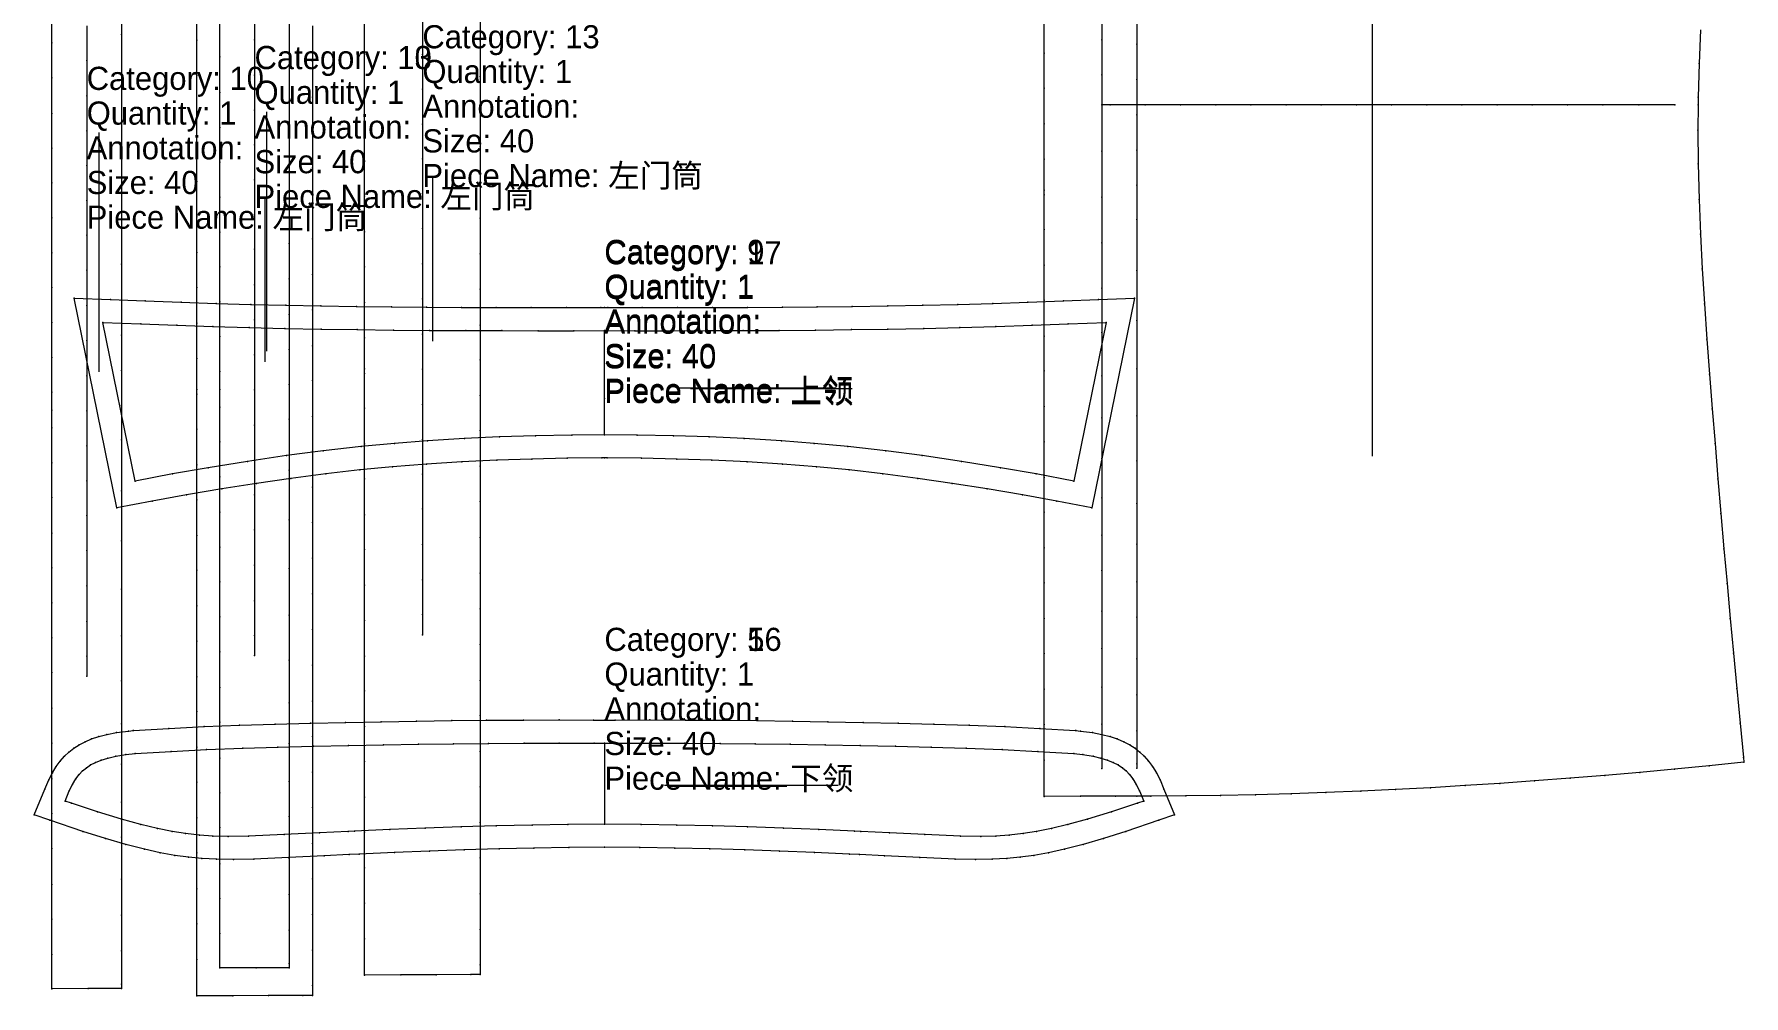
# Model space of a CAD drawing. Extents: x -2456 to 164, y -6201 to 32.
# Drawn here: x -752 to -13, y -4638 to -4222 of the extents above; entities that cross this region are included whole.
import ezdxf

# ---------------------------------------------------------------- set-up
doc = ezdxf.new("R2010")
doc.units = 0
for name, color, linetype, lineweight, true_color in [('1', 7, 'ByLayer', 5, 0xffffff), ('13', 7, 'ByLayer', 5, 0xffffff), ('2', 7, 'ByLayer', 5, 0xffffff), ('3', 7, 'ByLayer', 5, 0xffffff), ('4', 7, 'ByLayer', 5, 0xffffff), ('7', 7, 'ByLayer', 5, 0xffffff), ('8', 7, 'ByLayer', 5, 0xffffff)]:
    doc.layers.add(name, color=color, linetype=linetype, lineweight=lineweight, true_color=true_color)
doc.styles.add('textstyle16', font='')
doc.styles.add('textstyle17', font='')
doc.styles.add('textstyle18', font='')
doc.styles.add('textstyle19', font='')
doc.styles.add('textstyle20', font='')
doc.styles.add('textstyle31', font='')
doc.styles.add('textstyle32', font='')
doc.styles.add('textstyle33', font='')
doc.styles.add('textstyle34', font='')
doc.styles.add('textstyle35', font='')
doc.styles.add('textstyle46', font='')
doc.styles.add('textstyle47', font='')
doc.styles.add('textstyle48', font='')
doc.styles.add('textstyle49', font='')
doc.styles.add('textstyle50', font='')
doc.styles.add('textstyle51', font='')
doc.styles.add('textstyle52', font='')
doc.styles.add('textstyle53', font='')
doc.styles.add('textstyle54', font='')
doc.styles.add('textstyle55', font='')
doc.styles.add('textstyle56', font='')
doc.styles.add('textstyle57', font='')
doc.styles.add('textstyle58', font='')
doc.styles.add('textstyle59', font='')
doc.styles.add('textstyle60', font='')
doc.styles.add('textstyle72', font='')
doc.styles.add('textstyle73', font='')
doc.styles.add('textstyle74', font='')
doc.styles.add('textstyle75', font='')
doc.styles.add('textstyle76', font='')
doc.styles.get('textstyle16').set_extended_font_data('textstyle652')
doc.styles.get('textstyle17').set_extended_font_data('textstyle655')
doc.styles.get('textstyle18').set_extended_font_data('textstyle656')
doc.styles.get('textstyle19').set_extended_font_data('textstyle653')
doc.styles.get('textstyle20').set_extended_font_data('textstyle654')
doc.styles.get('textstyle31').set_extended_font_data('textstyle662')
doc.styles.get('textstyle32').set_extended_font_data('textstyle665')
doc.styles.get('textstyle33').set_extended_font_data('textstyle666')
doc.styles.get('textstyle34').set_extended_font_data('textstyle663')
doc.styles.get('textstyle35').set_extended_font_data('textstyle664')
doc.styles.get('textstyle46').set_extended_font_data('textstyle629')
doc.styles.get('textstyle47').set_extended_font_data('textstyle625')
doc.styles.get('textstyle48').set_extended_font_data('textstyle628')
doc.styles.get('textstyle49').set_extended_font_data('textstyle626')
doc.styles.get('textstyle50').set_extended_font_data('textstyle627')
doc.styles.get('textstyle51').set_extended_font_data('textstyle416')
doc.styles.get('textstyle52').set_extended_font_data('textstyle417')
doc.styles.get('textstyle53').set_extended_font_data('textstyle419')
doc.styles.get('textstyle54').set_extended_font_data('textstyle420')
doc.styles.get('textstyle55').set_extended_font_data('textstyle418')
doc.styles.get('textstyle56').set_extended_font_data('textstyle631')
doc.styles.get('textstyle57').set_extended_font_data('textstyle634')
doc.styles.get('textstyle58').set_extended_font_data('textstyle630')
doc.styles.get('textstyle59').set_extended_font_data('textstyle632')
doc.styles.get('textstyle60').set_extended_font_data('textstyle633')
doc.styles.get('textstyle72').set_extended_font_data('textstyle424')
doc.styles.get('textstyle73').set_extended_font_data('textstyle425')
doc.styles.get('textstyle74').set_extended_font_data('textstyle423')
doc.styles.get('textstyle75').set_extended_font_data('textstyle421')
doc.styles.get('textstyle76').set_extended_font_data('textstyle422')

# ---------------------------------------------------------------- blocks, each defined once
blk = doc.blocks.new('下领-40')
at = {"layer": '1'}
for points in [[(-339.254723, -1731.215973), (-354.609758, -1731.377025), (-369.745168, -1731.597984), (-384.748242, -1731.902711), (-399.854349, -1732.315197), (-414.850808, -1732.838493), (-429.949572, -1733.466405), (-445.192457, -1734.17896), (-449.50943, -1734.389496), (-460.285771, -1734.920266), (-475.560067, -1735.658892), (-490.743016, -1736.314334), (-499.52705, -1736.495879), (-506.78051, -1736.405701), (-513.099101, -1736.077991), (-518.889463, -1735.523415), (-524.808383, -1734.697559), (-531.137512, -1733.546946), (-538.001115, -1732.027692), (-546.04152, -1729.967124), (-554.825266, -1727.443994), (-564.548633, -1724.379098), (-578.784654, -1719.550887), (-585.586739, -1717.255402), (-580.986736, -1706.121744), (-579.272214, -1702.106346), (-577.694175, -1699.033776), (-576.046517, -1696.331619), (-574.300474, -1693.934934), (-572.489118, -1691.862129), (-570.585321, -1690.05485), (-568.484661, -1688.409323), (-566.196409, -1686.934462), (-563.622283, -1685.580809), (-560.806161, -1684.390244), (-557.682097, -1683.348027), (-554.144552, -1682.442172), (-550.030879, -1681.662376), (-544.880122, -1680.958651), (-542.847099, -1680.748138), (-542.694054, -1680.738068), (-527.401943, -1679.81232), (-512.184495, -1679.031016), (-496.840305, -1678.425503), (-481.537915, -1677.960154), (-466.186408, -1677.569106), (-451.10308, -1677.237295), (-435.749578, -1676.943121), (-420.464303, -1676.692151), (-405.109333, -1676.484061), (-390.146127, -1676.332222), (-374.278193, -1676.234148), (-358.813318, -1676.197315), (-343.932027, -1676.205775), (-339.254723, -1676.214905), (-339.254723, -1676.214905), (-334.577437, -1676.205776), (-319.696156, -1676.197315), (-304.231288, -1676.234148), (-288.363365, -1676.332222), (-273.400159, -1676.484061), (-258.045186, -1676.692151), (-242.759912, -1676.94312), (-227.406415, -1677.237294), (-212.32309, -1677.569105), (-196.971581, -1677.960153), (-181.669181, -1678.425501), (-166.324982, -1679.031014), (-151.107528, -1679.812318), (-135.815382, -1680.738068), (-135.662365, -1680.748138), (-133.62932, -1680.958652), (-128.478545, -1681.662378), (-124.364869, -1682.442174), (-120.827338, -1683.348028), (-117.703291, -1684.390244), (-114.887168, -1685.58081), (-112.313035, -1686.934464), (-110.024786, -1688.409325), (-107.92412, -1690.054852), (-106.020318, -1691.862129), (-104.20897, -1693.934934), (-102.462941, -1696.331621), (-100.815279, -1699.033777), (-99.237229, -1702.106345), (-97.522701, -1706.121741), (-92.922697, -1717.255402), (-99.724795, -1719.550891), (-113.96082, -1724.3791), (-123.684191, -1727.443996), (-132.46794, -1729.967127), (-140.508341, -1732.027695), (-147.371941, -1733.546948), (-153.701068, -1734.697561), (-159.619988, -1735.523416), (-165.410353, -1736.077991), (-171.728949, -1736.405701), (-178.982412, -1736.495879), (-187.766445, -1736.314334), (-202.94939, -1735.658892), (-218.223691, -1734.920266), (-228.999996, -1734.389496), (-233.317012, -1734.178959), (-248.559898, -1733.466405), (-263.658652, -1732.838493), (-278.655105, -1732.315196), (-293.761216, -1731.902711), (-308.764296, -1731.597983), (-323.899703, -1731.377025), (-339.254723, -1731.215973)], [(-166.100121, -2861.69281), (-181.919391, -2861.848566), (-197.36883, -2862.087438), (-212.857442, -2862.412553), (-227.95934, -2862.827339), (-243.501829, -2863.376918), (-258.796137, -2864.023414), (-274.081223, -2864.741318), (-276.844501, -2864.876099), (-289.209969, -2865.487838), (-304.497861, -2866.225584), (-319.8894, -2866.856905), (-328.649616, -2866.972904), (-335.204463, -2866.816055), (-341.0119, -2866.43659), (-347.005136, -2865.758427), (-352.760224, -2864.84259), (-359.199619, -2863.548406), (-366.307668, -2861.839968), (-374.766985, -2859.505348), (-385.10072, -2856.346581), (-396.330492, -2852.647718), (-399.100838, -2851.693115), (-397.308084, -2847.360049), (-395.876571, -2844.508395), (-394.442347, -2842.164018), (-392.990725, -2840.236066), (-391.50258, -2838.649746), (-389.9, -2837.302322), (-388.050408, -2836.077398), (-385.931194, -2834.976574), (-383.484489, -2833.991859), (-380.605919, -2833.113025), (-377.180265, -2832.34447), (-372.826598, -2831.651885), (-368.883553, -2831.194763), (-368.883553, -2831.194763), (-353.302263, -2830.255223), (-337.969035, -2829.470584), (-322.36041, -2828.855882), (-307.228581, -2828.409621), (-291.785517, -2828.024922), (-276.651334, -2827.690182), (-261.531194, -2827.401173), (-246.395132, -2827.15697), (-231.290145, -2826.95575), (-216.152903, -2826.80321), (-200.779109, -2826.710733), (-185.585665, -2826.674704), (-170.554813, -2826.681471), (-166.100121, -2826.6922), (-166.100121, -2826.6922), (-161.645415, -2826.681471), (-146.614551, -2826.674704), (-131.421103, -2826.710733), (-116.047307, -2826.80321), (-100.910065, -2826.955751), (-85.805078, -2827.15697), (-70.669016, -2827.401173), (-55.548876, -2827.690182), (-40.414694, -2828.024923), (-24.97163, -2828.409622), (-9.839803, -2828.855883), (5.768821, -2829.470585), (21.102044, -2830.255224), (36.683323, -2831.194763), (36.683323, -2831.194763), (40.626354, -2831.651884), (44.980014, -2832.344469), (48.405668, -2833.113022), (51.284241, -2833.991854), (53.730942, -2834.976569), (55.850167, -2836.077393), (57.699764, -2837.302321), (59.302351, -2838.649746), (60.790489, -2840.236064), (62.242101, -2842.164016), (63.676336, -2844.508392), (65.107844, -2847.360047), (66.900592, -2851.693115), (64.130254, -2852.647716), (52.900485, -2856.34658), (42.566748, -2859.505348), (34.107429, -2861.839968), (26.999376, -2863.548406), (20.55998, -2864.84259), (14.80489, -2865.758427), (8.811654, -2866.43659), (3.004217, -2866.816055), (-3.550628, -2866.972903), (-12.310841, -2866.856905), (-27.702375, -2866.225584), (-42.990265, -2865.487838), (-55.355749, -2864.876099), (-58.11901, -2864.741318), (-73.404096, -2864.023414), (-88.698404, -2863.376919), (-104.240894, -2862.827339), (-119.342793, -2862.412554), (-134.831407, -2862.087438), (-150.280847, -2861.848566), (-166.100121, -2861.69281)]]:
    blk.add_lwpolyline(points, close=True, dxfattribs=at)
at = {"layer": '2'}
for p in [(-339.254723, -1676.214905), (-542.847099, -1680.748138), (-135.662365, -1680.748138), (-339.254723, -1686.214905), (-585.586739, -1717.255402), (-92.922697, -1717.255402), (-339.254723, -1721.215363), (-339.254723, -1731.215973), (-166.100121, -2826.6922), (-166.100121, -2826.6922), (-368.883553, -2831.194763), (36.683323, -2831.194763), (-399.100838, -2851.693115), (66.900592, -2851.693115), (-166.100121, -2861.69281), (-166.100121, -2861.69281)]:
    blk.add_point(p, dxfattribs=at)
at = {"layer": '3'}
for p in [(-390.146127, -1676.332222), (-374.278193, -1676.234148), (-358.813318, -1676.197315), (-343.932027, -1676.205775), (-339.254723, -1676.214905), (-334.577437, -1676.205776), (-319.696156, -1676.197315), (-304.231288, -1676.234148), (-288.363365, -1676.332222), (-557.682097, -1683.348027), (-554.144552, -1682.442172), (-550.030879, -1681.662376), (-544.880122, -1680.958651), (-542.694054, -1680.738068), (-527.401943, -1679.81232), (-512.184495, -1679.031016), (-496.840305, -1678.425503), (-481.537915, -1677.960154), (-466.186408, -1677.569106), (-451.10308, -1677.237295), (-435.749578, -1676.943121), (-420.464303, -1676.692151), (-405.109333, -1676.484061), (-273.400159, -1676.484061), (-258.045186, -1676.692151), (-242.759912, -1676.94312), (-227.406415, -1677.237294), (-212.32309, -1677.569105), (-196.971581, -1677.960153), (-181.669181, -1678.425501), (-166.324982, -1679.031014), (-151.107528, -1679.812318), (-135.815382, -1680.738068), (-133.62932, -1680.958652), (-128.478545, -1681.662378), (-124.364869, -1682.442174), (-120.827338, -1683.348028), (-570.585321, -1690.05485), (-568.484661, -1688.409323), (-566.196409, -1686.934462), (-563.622283, -1685.580809), (-560.806161, -1684.390244), (-117.703291, -1684.390244), (-114.887168, -1685.58081), (-112.313035, -1686.934464), (-110.024786, -1688.409325), (-107.92412, -1690.054852), (-576.046517, -1696.331619), (-574.300474, -1693.934934), (-572.489118, -1691.862129), (-106.020318, -1691.862129), (-104.20897, -1693.934934), (-102.462941, -1696.331621), (-579.272214, -1702.106346), (-577.694175, -1699.033776), (-100.815279, -1699.033777), (-99.237229, -1702.106345), (-580.986736, -1706.121744), (-97.522701, -1706.121741), (-578.784654, -1719.550887), (-99.724795, -1719.550891), (-564.548633, -1724.379098), (-554.825266, -1727.443994), (-123.684191, -1727.443996), (-113.96082, -1724.3791), (-546.04152, -1729.967124), (-538.001115, -1732.027692), (-531.137512, -1733.546946), (-524.808383, -1734.697559), (-518.889463, -1735.523415), (-460.285771, -1734.920266), (-449.50943, -1734.389496), (-445.192457, -1734.17896), (-429.949572, -1733.466405), (-414.850808, -1732.838493), (-399.854349, -1732.315197), (-384.748242, -1731.902711), (-369.745168, -1731.597984), (-354.609758, -1731.377025), (-339.254723, -1731.215973), (-323.899703, -1731.377025), (-308.764296, -1731.597983), (-293.761216, -1731.902711), (-278.655105, -1732.315196), (-263.658652, -1732.838493), (-248.559898, -1733.466405), (-233.317012, -1734.178959), (-228.999996, -1734.389496), (-218.223691, -1734.920266), (-159.619988, -1735.523416), (-153.701068, -1734.697561), (-147.371941, -1733.546948), (-140.508341, -1732.027695), (-132.46794, -1729.967127), (-513.099101, -1736.077991), (-506.78051, -1736.405701), (-499.52705, -1736.495879), (-490.743016, -1736.314334), (-475.560067, -1735.658892), (-202.94939, -1735.658892), (-187.766445, -1736.314334), (-178.982412, -1736.495879), (-171.728949, -1736.405701), (-165.410353, -1736.077991), (-307.228581, -2828.409621), (-291.785517, -2828.024922), (-276.651334, -2827.690182), (-261.531194, -2827.401173), (-246.395132, -2827.15697), (-231.290145, -2826.95575), (-216.152903, -2826.80321), (-200.779109, -2826.710733), (-185.585665, -2826.674704), (-170.554813, -2826.681471), (-166.100121, -2826.6922), (-161.645415, -2826.681471), (-146.614551, -2826.674704), (-131.421103, -2826.710733), (-116.047307, -2826.80321), (-100.910065, -2826.955751), (-85.805078, -2827.15697), (-70.669016, -2827.401173), (-55.548876, -2827.690182), (-40.414694, -2828.024923), (-24.97163, -2828.409622), (-385.931194, -2834.976574), (-383.484489, -2833.991859), (-380.605919, -2833.113025), (-377.180265, -2832.34447), (-372.826598, -2831.651885), (-368.883553, -2831.194763), (-353.302263, -2830.255223), (-337.969035, -2829.470584), (-322.36041, -2828.855882), (-9.839803, -2828.855883), (5.768821, -2829.470585), (21.102044, -2830.255224), (36.683323, -2831.194763), (40.626354, -2831.651884), (44.980014, -2832.344469), (48.405668, -2833.113022), (51.284241, -2833.991854), (53.730942, -2834.976569), (-394.442347, -2842.164018), (-392.990725, -2840.236066), (-391.50258, -2838.649746), (-389.9, -2837.302322), (-388.050408, -2836.077398), (55.850167, -2836.077393), (57.699764, -2837.302321), (59.302351, -2838.649746), (60.790489, -2840.236064), (62.242101, -2842.164016), (-397.308084, -2847.360049), (-395.876571, -2844.508395), (63.676336, -2844.508392), (65.107844, -2847.360047), (-396.330492, -2852.647718), (-385.10072, -2856.346581), (52.900485, -2856.34658), (64.130254, -2852.647716), (-374.766985, -2859.505348), (-366.307668, -2861.839968), (-359.199619, -2863.548406), (-352.760224, -2864.84259), (-289.209969, -2865.487838), (-276.844501, -2864.876099), (-274.081223, -2864.741318), (-258.796137, -2864.023414), (-243.501829, -2863.376918), (-227.95934, -2862.827339), (-212.857442, -2862.412553), (-197.36883, -2862.087438), (-181.919391, -2861.848566), (-166.100121, -2861.69281), (-150.280847, -2861.848566), (-134.831407, -2862.087438), (-119.342793, -2862.412554), (-104.240894, -2862.827339), (-88.698404, -2863.376919), (-73.404096, -2864.023414), (-58.11901, -2864.741318), (-55.355749, -2864.876099), (-42.990265, -2865.487838), (20.55998, -2864.84259), (26.999376, -2863.548406), (34.107429, -2861.839968), (42.566748, -2859.505348), (-347.005136, -2865.758427), (-341.0119, -2866.43659), (-335.204463, -2866.816055), (-328.649616, -2866.972904), (-319.8894, -2866.856905), (-304.497861, -2866.225584), (-27.702375, -2866.225584), (-12.310841, -2866.856905), (-3.550628, -2866.972903), (3.004217, -2866.816055), (8.811654, -2866.43659), (14.80489, -2865.758427)]:
    blk.add_point(p, dxfattribs=at)
at = {"layer": '4'}
for p in [(-339.254723, -1676.214905), (-542.694054, -1680.738068), (-135.815382, -1680.738068), (-449.50943, -1734.389496), (-339.254723, -1731.215973), (-228.999996, -1734.389496), (-166.100121, -2826.6922), (-368.883553, -2831.194763), (36.683323, -2831.194763), (-276.844501, -2864.876099), (-166.100121, -2861.69281), (-55.355749, -2864.876099)]:
    blk.add_point(p, dxfattribs=at)
at = {"layer": '7'}
for p, q in [((-311.874599, -1704.764404), (-260.463715, -1704.764404)), ((-140.169506, -2844.912109), (-65.061007, -2844.912109))]:
    blk.add_line(p, q, dxfattribs=at)
at = {"layer": '8'}
for points in [[(-339.254723, -1686.214905), (-339.254723, -1721.215363)], [(-166.100121, -2826.6922), (-166.100121, -2861.69281)]]:
    blk.add_lwpolyline(points, dxfattribs=at)
at = {"layer": '1'}
for s, style, p in [('Category: 16', 'textstyle48', (-339.254718, -1646.346597)), ('Quantity: 1', 'textstyle50', (-339.254718, -1661.346597)), ('Annotation: ', 'textstyle49', (-339.254718, -1676.346597)), ('Size: 40', 'textstyle47', (-339.254718, -1691.346597)), ('Piece Name: 下领', 'textstyle46', (-339.254718, -1706.346597)), ('Category: 5', 'textstyle56', (-166.100123, -2786.823804)), ('Quantity: 1', 'textstyle58', (-166.100123, -2801.823804)), ('Annotation: ', 'textstyle57', (-166.100123, -2816.823804)), ('Size: 40', 'textstyle60', (-166.100123, -2831.823804)), ('Piece Name: 下领', 'textstyle59', (-166.100123, -2846.823804))]:
    blk.add_text(s, height=10, dxfattribs=dict(at, style=style)).set_placement(p)
blk = doc.blocks.new('上领-40')
at = {"layer": '1'}
for points in [[(-339.254723, -1646.214905), (-340.385895, -1646.223683), (-355.32702, -1646.392889), (-370.555378, -1646.706206), (-385.6996, -1647.203589), (-400.914408, -1647.920682), (-416.163351, -1648.878718), (-430.82387, -1650.043317), (-444.949148, -1651.407452), (-459.560679, -1653.076889), (-474.664353, -1655.055247), (-489.536771, -1657.223349), (-504.580274, -1659.612279), (-519.84301, -1662.232081), (-534.669985, -1664.948981), (-549.87236, -1667.863159), (-568.31768, -1577.235718), (-552.691368, -1577.811869), (-537.576038, -1578.365425), (-522.162016, -1578.911979), (-507.044842, -1579.413755), (-491.987901, -1579.858924), (-476.867056, -1580.234038), (-461.744558, -1580.53665), (-446.348862, -1580.774678), (-431.224354, -1580.948274), (-416.16967, -1581.071018), (-401.044412, -1581.152014), (-385.965017, -1581.198266), (-370.839561, -1581.218863), (-355.616727, -1581.222711), (-340.78041, -1581.216417), (-339.254723, -1581.21521), (-339.254723, -1581.21521), (-337.72903, -1581.216417), (-322.892702, -1581.222711), (-307.669865, -1581.218863), (-292.544408, -1581.198266), (-277.465014, -1581.152013), (-262.339758, -1581.071018), (-247.285078, -1580.948274), (-232.160576, -1580.774678), (-216.764887, -1580.53665), (-201.642396, -1580.234038), (-186.521551, -1579.858924), (-171.4646, -1579.413755), (-156.347412, -1578.911978), (-140.933386, -1578.365424), (-125.818058, -1577.811869), (-110.191755, -1577.235718), (-128.637085, -1667.863159), (-143.839468, -1664.948981), (-158.666447, -1662.232081), (-173.92918, -1659.612279), (-188.97268, -1657.223349), (-203.845096, -1655.055247), (-218.948772, -1653.076888), (-233.560307, -1651.407451), (-247.685592, -1650.043316), (-262.346117, -1648.878717), (-277.595061, -1647.920682), (-292.809867, -1647.203589), (-307.95408, -1646.706206), (-323.182428, -1646.392889), (-338.123551, -1646.223683), (-339.254723, -1646.214905)], [(-166.100121, -2776.6922), (-180.198431, -2776.789654), (-195.910629, -2777.113983), (-211.407789, -2777.629219), (-226.511831, -2778.325789), (-242.571983, -2779.300369), (-256.747854, -2780.392199), (-271.223239, -2781.770289), (-287.612247, -2783.640801), (-303.419409, -2785.714556), (-320.330503, -2788.192378), (-337.269344, -2790.921198), (-352.641176, -2793.606197), (-368.883553, -2796.6922), (-382.828865, -2728.174744), (-366.425808, -2728.776219), (-350.817441, -2729.332484), (-335.207909, -2729.853557), (-319.59686, -2730.318977), (-304.107943, -2730.70634), (-288.493246, -2731.017229), (-272.877041, -2731.256737), (-257.259647, -2731.433844), (-241.64141, -2731.557525), (-226.022639, -2731.636759), (-210.403682, -2731.680524), (-194.784857, -2731.697797), (-179.251425, -2731.697601), (-166.100121, -2731.692505), (-166.100121, -2731.692505), (-152.948822, -2731.697601), (-137.415393, -2731.697797), (-121.79657, -2731.680524), (-106.177615, -2731.636759), (-90.558845, -2731.557525), (-74.940608, -2731.433844), (-59.323214, -2731.256737), (-43.70701, -2731.017229), (-28.092314, -2730.70634), (-12.603398, -2730.318978), (3.00765, -2729.853558), (18.617182, -2729.332484), (34.225549, -2728.77622), (50.628619, -2728.174744), (36.683323, -2796.6922), (20.440947, -2793.606198), (5.069116, -2790.921199), (-11.869724, -2788.192379), (-28.780818, -2785.714557), (-44.58798, -2783.640803), (-60.976987, -2781.77029), (-75.452372, -2780.3922), (-89.628243, -2779.30037), (-105.688396, -2778.32579), (-120.792438, -2777.62922), (-136.2896, -2777.113983), (-152.001801, -2776.789654), (-166.100121, -2776.6922)]]:
    blk.add_lwpolyline(points, close=True, dxfattribs=at)
at = {"layer": '2'}
for p in [(-568.31768, -1577.235718), (-110.191755, -1577.235718), (-339.254723, -1581.21521), (-339.254723, -1591.215363), (-339.254723, -1636.214905), (-339.254723, -1646.214905), (-549.87236, -1667.863159), (-128.637085, -1667.863159), (-382.828865, -2728.174744), (-166.100121, -2731.692505), (-166.100121, -2731.69281), (50.628619, -2728.174744), (-166.100121, -2776.6922), (-166.100121, -2776.6922), (-368.883553, -2796.6922), (36.683323, -2796.6922)]:
    blk.add_point(p, dxfattribs=at)
at = {"layer": '3'}
for p in [(-552.691368, -1577.811869), (-537.576038, -1578.365425), (-522.162016, -1578.911979), (-507.044842, -1579.413755), (-491.987901, -1579.858924), (-476.867056, -1580.234038), (-201.642396, -1580.234038), (-186.521551, -1579.858924), (-171.4646, -1579.413755), (-156.347412, -1578.911978), (-140.933386, -1578.365424), (-125.818058, -1577.811869), (-461.744558, -1580.53665), (-446.348862, -1580.774678), (-431.224354, -1580.948274), (-416.16967, -1581.071018), (-401.044412, -1581.152014), (-385.965017, -1581.198266), (-370.839561, -1581.218863), (-355.616727, -1581.222711), (-340.78041, -1581.216417), (-339.254723, -1581.21521), (-337.72903, -1581.216417), (-322.892702, -1581.222711), (-307.669865, -1581.218863), (-292.544408, -1581.198266), (-277.465014, -1581.152013), (-262.339758, -1581.071018), (-247.285078, -1580.948274), (-232.160576, -1580.774678), (-216.764887, -1580.53665), (-339.254723, -1605.452941), (-339.254723, -1620.476454), (-370.555378, -1646.706206), (-355.32702, -1646.392889), (-340.385895, -1646.223683), (-339.254723, -1646.214905), (-338.123551, -1646.223683), (-323.182428, -1646.392889), (-307.95408, -1646.706206), (-459.560679, -1653.076889), (-444.949148, -1651.407452), (-430.82387, -1650.043317), (-416.163351, -1648.878718), (-400.914408, -1647.920682), (-385.6996, -1647.203589), (-292.809867, -1647.203589), (-277.595061, -1647.920682), (-262.346117, -1648.878717), (-247.685592, -1650.043316), (-233.560307, -1651.407451), (-218.948772, -1653.076888), (-504.580274, -1659.612279), (-489.536771, -1657.223349), (-474.664353, -1655.055247), (-203.845096, -1655.055247), (-188.97268, -1657.223349), (-173.92918, -1659.612279), (-534.669985, -1664.948981), (-519.84301, -1662.232081), (-158.666447, -1662.232081), (-143.839468, -1664.948981), (-366.425808, -2728.776219), (-350.817441, -2729.332484), (-335.207909, -2729.853557), (-319.59686, -2730.318977), (-304.107943, -2730.70634), (-288.493246, -2731.017229), (-272.877041, -2731.256737), (-257.259647, -2731.433844), (-241.64141, -2731.557525), (-226.022639, -2731.636759), (-210.403682, -2731.680524), (-194.784857, -2731.697797), (-179.251425, -2731.697601), (-166.100121, -2731.692505), (-152.948822, -2731.697601), (-137.415393, -2731.697797), (-121.79657, -2731.680524), (-106.177615, -2731.636759), (-90.558845, -2731.557525), (-74.940608, -2731.433844), (-59.323214, -2731.256737), (-43.70701, -2731.017229), (-28.092314, -2730.70634), (-12.603398, -2730.318978), (3.00765, -2729.853558), (18.617182, -2729.332484), (34.225549, -2728.77622), (-166.100121, -2745.930297), (-166.100121, -2760.953869), (-180.198431, -2776.789654), (-166.100121, -2776.6922), (-152.001801, -2776.789654), (-287.612247, -2783.640801), (-271.223239, -2781.770289), (-256.747854, -2780.392199), (-242.571983, -2779.300369), (-226.511831, -2778.325789), (-211.407789, -2777.629219), (-195.910629, -2777.113983), (-136.2896, -2777.113983), (-120.792438, -2777.62922), (-105.688396, -2778.32579), (-89.628243, -2779.30037), (-75.452372, -2780.3922), (-60.976987, -2781.77029), (-44.58798, -2783.640803), (-337.269344, -2790.921198), (-320.330503, -2788.192378), (-303.419409, -2785.714556), (-28.780818, -2785.714557), (-11.869724, -2788.192379), (5.069116, -2790.921199), (-352.641176, -2793.606197), (20.440947, -2793.606198)]:
    blk.add_point(p, dxfattribs=at)
at = {"layer": '4'}
for p in [(-339.254723, -1581.21521), (-339.254723, -1646.214905), (-166.100121, -2731.692505), (-166.100121, -2776.6922)]:
    blk.add_point(p, dxfattribs=at)
at = {"layer": '7'}
for p, q in [((-307.097607, -1615.894012), (-239.354858, -1615.894012)), ((-128.891468, -2756.738281), (-59.036627, -2756.738281))]:
    blk.add_line(p, q, dxfattribs=at)
at = {"layer": '8'}
for points in [[(-339.254723, -1636.214905), (-339.254723, -1620.476454), (-339.254723, -1605.452941), (-339.254723, -1591.215363)], [(-166.100121, -2776.6922), (-166.100121, -2760.953869), (-166.100121, -2745.930297), (-166.100121, -2731.69281)]]:
    blk.add_lwpolyline(points, dxfattribs=at)
at = {"layer": '1'}
for s, style, p in [('Category: 17', 'textstyle16', (-339.254718, -1562.549438)), ('Quantity: 1', 'textstyle18', (-339.254718, -1577.549438)), ('Annotation: ', 'textstyle17', (-339.254718, -1592.549438)), ('Size: 40', 'textstyle20', (-339.254718, -1607.549438)), ('Piece Name: 上领', 'textstyle19', (-339.254718, -1622.549438)), ('Category: 9', 'textstyle31', (-166.100123, -2702.433472)), ('Quantity: 1', 'textstyle33', (-166.100123, -2717.433472)), ('Annotation: ', 'textstyle32', (-166.100123, -2732.433472)), ('Size: 40', 'textstyle35', (-166.100123, -2747.433472)), ('Piece Name: 上领', 'textstyle34', (-166.100123, -2762.433472))]:
    blk.add_text(s, height=10, dxfattribs=dict(at, style=style)).set_placement(p)
blk = doc.blocks.new('左门筒-40')
at = {"layer": '1'}
for points in [[(-266.998329, -2097.639525), (-266.998329, -2113.106853), (-266.998329, -2128.506267), (-266.998329, -2143.973595), (-266.998329, -2159.015948), (-266.998329, -2174.483264), (-266.998329, -2189.764727), (-266.998329, -2205.232052), (-266.998329, -2220.514957), (-266.998329, -2235.982307), (-266.998329, -2251.024644), (-266.998329, -2266.491929), (-266.998329, -2281.568786), (-266.998329, -2297.036085), (-266.998329, -2312.293965), (-266.998329, -2327.761278), (-266.998329, -2343.228627), (-266.998329, -2358.628826), (-266.998329, -2374.096117), (-266.998329, -2389.56345), (-266.998329, -2404.809698), (-266.998329, -2420.277061), (-266.998329, -2435.588716), (-266.998329, -2451.05608), (-266.998329, -2466.315171), (-266.998329, -2481.782486), (-266.998329, -2497.249771), (-266.998329, -2512.458949), (-266.998329, -2516.754913), (-271.091575, -2516.769318), (-286.028123, -2516.823187), (-301.3276, -2516.880819), (-316.998386, -2516.940765), (-316.998386, -2501.270409), (-316.998384, -2485.848034), (-316.998373, -2470.627009), (-316.998353, -2455.204727), (-316.99834, -2440.046323), (-316.998342, -2424.624033), (-316.998351, -2409.520635), (-316.998358, -2394.098301), (-316.998356, -2379.076391), (-316.998342, -2363.654061), (-316.998323, -2348.378334), (-316.998306, -2332.956014), (-316.9983, -2317.955654), (-316.998304, -2302.533361), (-316.998313, -2287.374943), (-316.99832, -2271.952589), (-316.998317, -2256.891832), (-316.99831, -2254.901733), (-316.998304, -2241.469498), (-316.998289, -2226.229095), (-316.998279, -2210.806767), (-316.998273, -2195.648331), (-316.998271, -2180.225987), (-316.998266, -2164.98252), (-316.998257, -2149.560191), (-316.998243, -2134.542815), (-316.998228, -2119.120509), (-316.998223, -2103.962066), (-316.998229, -2088.539747)], [(-349.502335, -2079.288908), (-349.502335, -2101.496509), (-349.502335, -2124.076206), (-349.502335, -2139.285956), (-349.502335, -2154.585909), (-349.502335, -2169.945959), (-349.502335, -2185.33474), (-349.502335, -2200.724893), (-349.502335, -2216.084939), (-349.502335, -2231.384887), (-349.502335, -2246.59463), (-349.502335, -2261.684098), (-349.502335, -2276.623224), (-349.502335, -2298.684227), (-349.502335, -2320.237825), (-349.502335, -2341.182537), (-349.502335, -2361.416881), (-349.502335, -2380.839376), (-349.502335, -2399.348542), (-349.502335, -2416.842897), (-349.502335, -2433.22096), (-349.502335, -2448.381299), (-349.502335, -2466.525272), (-349.502335, -2482.083401), (-349.502335, -2497.528198), (-349.502335, -2511.881241), (-349.502335, -2513.765869), (-363.800501, -2513.817734), (-379.502411, -2513.877563), (-379.502408, -2499.013682), (-379.5024, -2483.878203), (-379.502388, -2468.836551), (-379.502377, -2453.234839), (-379.502373, -2438.193179), (-379.502373, -2423.151484), (-379.502372, -2407.66739), (-379.502369, -2392.625778), (-379.502362, -2377.223174), (-379.502351, -2362.181547), (-379.502341, -2347.02262), (-379.502336, -2331.981009), (-379.502335, -2316.93937), (-379.502335, -2301.558346), (-379.502334, -2286.516718), (-379.502331, -2271.475123), (-379.502335, -2263.876953), (-379.502325, -2256.033734), (-379.502315, -2240.992111), (-379.502306, -2225.950445), (-379.5023, -2210.82684), (-379.502296, -2195.78518), (-379.502292, -2180.743561), (-379.502285, -2165.616951), (-379.502276, -2150.575293), (-379.502267, -2135.533651), (-379.502261, -2120.135577), (-379.502259, -2105.093929), (-379.502258, -2090.052285)]]:
    blk.add_lwpolyline(points, dxfattribs=at)
at = {"layer": '13'}
for p in [(-291.998158, -2369.875488), (-291.998158, -2369.875488), (-364.502182, -2378.850555), (-364.502182, -2378.850555)]:
    blk.add_point(p, dxfattribs=at)
at = {"layer": '2'}
for p in [(-291.998158, -2369.875488), (-364.502182, -2378.850555), (-379.502411, -2513.877563), (-349.502335, -2513.765869), (-316.998386, -2516.940765), (-266.998329, -2516.754913)]:
    blk.add_point(p, dxfattribs=at)
at = {"layer": '3'}
for p in [(-349.502335, -2101.496509), (-316.998223, -2103.962066), (-291.998158, -2103.768118), (-379.502259, -2105.093929), (-364.502182, -2112.743186), (-316.998228, -2119.120509), (-291.998158, -2119.00307), (-266.998329, -2113.106853), (-379.502261, -2120.135577), (-349.502335, -2124.076206), (-364.502182, -2127.978137), (-291.998158, -2134.096726), (-266.998329, -2128.506267), (-379.502267, -2135.533651), (-349.502335, -2139.285956), (-316.998243, -2134.542815), (-364.502182, -2143.071794), (-291.998158, -2149.100562), (-266.998329, -2143.973595), (-379.502276, -2150.575293), (-349.502335, -2154.585909), (-316.998257, -2149.560191), (-364.502182, -2158.07563), (-266.998329, -2159.015948), (-379.502285, -2165.616951), (-349.502335, -2169.945959), (-316.998266, -2164.98252), (-291.998158, -2164.19417), (-364.502182, -2173.169237), (-266.998329, -2174.483264), (-379.502292, -2180.743561), (-349.502335, -2185.33474), (-316.998271, -2180.225987), (-291.998158, -2179.198027), (-364.502182, -2188.173094), (-266.998329, -2189.764727), (-379.502296, -2195.78518), (-349.502335, -2200.724893), (-316.998273, -2195.648331), (-291.998158, -2194.291704), (-364.502182, -2203.266771), (-266.998329, -2205.232052), (-379.5023, -2210.82684), (-316.998279, -2210.806767), (-291.998158, -2209.603451), (-364.502182, -2218.578519), (-349.502335, -2216.084939), (-266.998329, -2220.514957), (-379.502306, -2225.950445), (-316.998289, -2226.229095), (-291.998158, -2224.69709), (-364.502182, -2233.672157), (-349.502335, -2231.384887), (-266.998329, -2235.982307), (-379.502315, -2240.992111), (-316.998304, -2241.469498), (-291.998158, -2239.964336), (-364.502182, -2248.939403), (-349.502335, -2246.59463), (-266.998329, -2251.024644), (-379.502325, -2256.033734), (-316.998317, -2256.891832), (-316.99831, -2254.901733), (-291.998158, -2255.057987), (-379.502335, -2263.876953), (-364.502182, -2264.033054), (-349.502335, -2261.684098), (-266.998329, -2266.491929), (-379.502331, -2271.475123), (-316.99832, -2271.952589), (-291.998158, -2270.308816), (-364.502182, -2279.283883), (-349.502335, -2276.623224), (-266.998329, -2281.568786), (-379.502334, -2286.516718), (-316.998313, -2287.374943), (-291.998158, -2285.402449), (-364.502182, -2294.377516), (-379.502335, -2301.558346), (-349.502335, -2298.684227), (-316.998304, -2302.533361), (-291.998158, -2300.406323), (-266.998329, -2297.036085), (-364.502182, -2309.38139), (-379.502335, -2316.93937), (-316.9983, -2317.955654), (-291.998158, -2315.499988), (-266.998329, -2312.293965), (-364.502182, -2324.475055), (-349.502335, -2320.237825), (-379.502336, -2331.981009), (-316.998306, -2332.956014), (-291.998158, -2330.784801), (-266.998329, -2327.761278), (-364.502182, -2339.759869), (-379.502341, -2347.02262), (-349.502335, -2341.182537), (-316.998323, -2348.378334), (-291.998158, -2346.182147), (-266.998329, -2343.228627), (-364.502182, -2355.157215), (-379.502351, -2362.181547), (-349.502335, -2361.416881), (-291.998158, -2361.147251), (-266.998329, -2358.628826), (-364.502182, -2370.122318), (-316.998342, -2363.654061), (-379.502362, -2377.223174), (-266.998329, -2374.096117), (-349.502335, -2380.839376), (-316.998356, -2379.076391), (-379.502369, -2392.625778), (-266.998329, -2389.56345), (-349.502335, -2399.348542), (-316.998358, -2394.098301), (-266.998329, -2404.809698), (-379.502372, -2407.66739), (-316.998351, -2409.520635), (-349.502335, -2416.842897), (-266.998329, -2420.277061), (-379.502373, -2423.151484), (-316.998342, -2424.624033), (-349.502335, -2433.22096), (-266.998329, -2435.588716), (-379.502373, -2438.193179), (-316.99834, -2440.046323), (-349.502335, -2448.381299), (-266.998329, -2451.05608), (-379.502377, -2453.234839), (-316.998353, -2455.204727), (-349.502335, -2466.525272), (-266.998329, -2466.315171), (-379.502388, -2468.836551), (-316.998373, -2470.627009), (-379.5024, -2483.878203), (-349.502335, -2482.083401), (-316.998384, -2485.848034), (-266.998329, -2481.782486), (-379.502408, -2499.013682), (-349.502335, -2497.528198), (-316.998386, -2501.270409), (-266.998329, -2497.249771), (-363.800501, -2513.817734), (-349.502335, -2511.881241), (-301.3276, -2516.880819), (-286.028123, -2516.823187), (-271.091575, -2516.769318), (-266.998329, -2512.458949)]:
    blk.add_point(p, dxfattribs=at)
at = {"layer": '4'}
for p in [(-316.99831, -2254.901733), (-379.502335, -2263.876953)]:
    blk.add_point(p, dxfattribs=at)
at = {"layer": '7'}
for p, q in [((-359.141693, -2247.263947), (-359.141693, -2143.811646)), ((-287.455482, -2242.921906), (-287.455482, -2172.371368))]:
    blk.add_line(p, q, dxfattribs=at)
at = {"layer": '8'}
for points in [[(-291.998158, -2088.674499), (-291.998158, -2103.768118), (-291.998158, -2119.00307), (-291.998158, -2134.096726), (-291.998158, -2149.100562), (-291.998158, -2164.19417), (-291.998158, -2179.198027), (-291.998158, -2194.291704), (-291.998158, -2209.603451), (-291.998158, -2224.69709), (-291.998158, -2239.964336), (-291.998158, -2255.057987), (-291.998158, -2270.308816), (-291.998158, -2285.402449), (-291.998158, -2300.406323), (-291.998158, -2315.499988), (-291.998158, -2330.784801), (-291.998158, -2346.182147), (-291.998158, -2361.147251), (-291.998158, -2369.875488)], [(-364.502182, -2097.649566), (-364.502182, -2112.743186), (-364.502182, -2127.978137), (-364.502182, -2143.071794), (-364.502182, -2158.07563), (-364.502182, -2173.169237), (-364.502182, -2188.173094), (-364.502182, -2203.266771), (-364.502182, -2218.578519), (-364.502182, -2233.672157), (-364.502182, -2248.939403), (-364.502182, -2264.033054), (-364.502182, -2279.283883), (-364.502182, -2294.377516), (-364.502182, -2309.38139), (-364.502182, -2324.475055), (-364.502182, -2339.759869), (-364.502182, -2355.157215), (-364.502182, -2370.122318), (-364.502182, -2378.850555)]]:
    blk.add_lwpolyline(points, dxfattribs=at)
at = {"layer": '1'}
for s, style, p in [('Category: 13', 'textstyle52', (-291.998358, -2116.392517)), ('Category: 10', 'textstyle74', (-364.502373, -2125.391617)), ('Quantity: 1', 'textstyle51', (-291.998358, -2131.392517)), ('Quantity: 1', 'textstyle76', (-364.502373, -2140.391617)), ('Annotation: ', 'textstyle54', (-291.998358, -2146.392517)), ('Annotation: ', 'textstyle75', (-364.502373, -2155.391617)), ('Size: 40', 'textstyle53', (-291.998358, -2161.392517)), ('Size: 40', 'textstyle73', (-364.502373, -2170.391617)), ('Piece Name: 左门筒', 'textstyle55', (-291.998358, -2176.392517)), ('Piece Name: 左门筒', 'textstyle72', (-364.502373, -2185.391617))]:
    blk.add_text(s, height=10, dxfattribs=dict(at, style=style)).set_placement(p)
blk = doc.blocks.new('前幅左-40')
at = {"layer": '1'}
blk.add_lwpolyline([(63.746796, -2190.394821), (63.128488, -2204.976196), (62.754844, -2219.565965), (62.72687, -2222.799072), (62.631814, -2233.784847), (62.751185, -2248.377947), (63.128409, -2263.757467), (63.721438, -2278.795145), (64.497895, -2293.802845), (65.423505, -2308.823527), (66.489902, -2324.199713), (67.614743, -2339.206688), (68.796004, -2354.228898), (70.011758, -2369.22877), (71.279577, -2384.461062), (72.557845, -2399.455758), (73.886152, -2414.713436), (75.216635, -2429.70357), (76.584775, -2444.817695), (77.967671, -2459.80306), (79.409385, -2475.159479), (80.83466, -2490.14088), (82.249716, -2504.915371), (82.448215, -2506.9841), (67.543674, -2508.507568), (52.575292, -2509.977571), (37.479581, -2511.392507), (22.474169, -2512.711066), (7.493731, -2513.932912), (-7.942733, -2515.096036), (-22.936502, -2516.140635), (-37.952981, -2517.111264), (-52.956673, -2518.001677), (-68.004133, -2518.80611), (-83.017441, -2519.516987), (-98.048621, -2520.136261), (-113.069575, -2520.661062), (-128.556231, -2521.099318), (-143.583376, -2521.400597), (-158.611908, -2521.551652), (-173.64201, -2521.601899), (-179.808731, -2521.618652), (-189.032129, -2521.643711), (-204.062016, -2521.703199), (-219.808807, -2521.770782), (-219.808807, -2506.095588), (-219.808805, -2490.673202), (-219.808794, -2475.452229), (-219.808774, -2460.029862), (-219.808761, -2444.871495), (-219.808763, -2429.449129), (-219.808772, -2414.345807), (-219.808779, -2398.923435), (-219.808777, -2383.901563), (-219.808763, -2368.479195), (-219.808744, -2353.203507), (-219.808727, -2337.781148), (-219.808721, -2322.780826), (-219.808725, -2307.358495), (-219.808734, -2292.200115), (-219.808741, -2276.777685), (-219.808738, -2261.717005), (-219.808731, -2259.727173), (-219.808725, -2246.294632), (-219.80871, -2231.054268), (-219.8087, -2215.631902), (-219.808694, -2200.473504), (-219.808692, -2185.051083)], dxfattribs=at)
at = {"layer": '2'}
for p in [(-194.808578, -2222.799072), (52.698011, -2222.799072), (-194.808578, -2509.70047), (-179.808731, -2509.615936), (82.448215, -2506.9841), (-219.808807, -2521.770782)]:
    blk.add_point(p, dxfattribs=at)
at = {"layer": '3'}
for p in [(-219.808694, -2200.473504), (-194.808578, -2194.807548), (-179.808731, -2196.575113), (63.128488, -2204.976196), (-194.808578, -2209.847218), (-179.808731, -2211.935159), (-219.8087, -2215.631902), (-194.808578, -2222.798913), (-191.316852, -2222.799072), (-176.138886, -2222.799072), (-160.889691, -2222.799072), (-145.640477, -2222.799072), (-130.513543, -2222.799072), (-115.264329, -2222.799072), (-100.106019, -2222.799072), (-84.856815, -2222.799072), (-69.70233, -2222.799072), (-54.453125, -2222.799072), (-39.329911, -2222.799072), (-24.080706, -2222.799072), (-8.988266, -2222.799072), (6.26094, -2222.799072), (21.492501, -2222.799072), (37.051036, -2222.799072), (62.72687, -2222.799072), (62.754844, -2219.565965), (-179.808731, -2227.235107), (-219.80871, -2231.054268), (62.631814, -2233.784847), (-194.808578, -2242.837231), (-179.808731, -2242.444849), (-219.808725, -2246.294632), (62.751185, -2248.377947), (-219.808731, -2259.727173), (-179.808731, -2257.534318), (-219.808738, -2261.717005), (-194.808578, -2262.78851), (63.128409, -2263.757467), (-179.808731, -2272.473443), (-219.808741, -2276.777685), (63.721438, -2278.795145), (-194.808578, -2282.565634), (-219.808734, -2292.200115), (-179.808731, -2294.534447), (64.497895, -2293.802845), (-194.808578, -2302.081486), (-219.808725, -2307.358495), (65.423505, -2308.823527), (-179.808731, -2316.088045), (-219.808721, -2322.780826), (-194.808578, -2321.249062), (66.489902, -2324.199713), (-219.808727, -2337.781148), (-194.808578, -2339.981212), (-179.808731, -2337.032756), (67.614743, -2339.206688), (-219.808744, -2353.203507), (68.796004, -2354.228898), (-194.808578, -2358.190927), (-179.808731, -2357.267101), (-219.808763, -2368.479195), (70.011758, -2369.22877), (-194.808578, -2375.791092), (-179.808731, -2376.689596), (-219.808777, -2383.901563), (71.279577, -2384.461062), (-194.808578, -2392.69463), (-219.808779, -2398.923435), (-179.808731, -2395.198762), (72.557845, -2399.455758), (-219.808772, -2414.345807), (-194.808578, -2408.814401), (-179.808731, -2412.693117), (73.886152, -2414.713436), (-219.808763, -2429.449129), (-194.808578, -2424.06345), (-179.808731, -2429.07118), (75.216635, -2429.70357), (-194.808578, -2441.767547), (-179.808731, -2444.231518), (-219.808761, -2444.871495), (76.584775, -2444.817695), (-194.808578, -2457.804908), (-219.808774, -2460.029862), (-179.808731, -2462.375492), (77.967671, -2459.80306), (-219.808794, -2475.452229), (-194.808578, -2474.610176), (-179.808731, -2477.933621), (79.409385, -2475.159479), (-219.808805, -2490.673202), (-194.808578, -2490.481275), (-179.808731, -2493.378417), (80.83466, -2490.14088), (-219.808807, -2506.095588), (-194.808578, -2505.289964), (-179.808731, -2507.731461), (52.575292, -2509.977571), (67.543674, -2508.507568), (82.249716, -2504.915371), (-52.956673, -2518.001677), (-37.952981, -2517.111264), (-22.936502, -2516.140635), (-7.942733, -2515.096036), (7.493731, -2513.932912), (22.474169, -2512.711066), (37.479581, -2511.392507), (-204.062016, -2521.703199), (-189.032129, -2521.643711), (-179.808731, -2521.618652), (-173.64201, -2521.601899), (-158.611908, -2521.551652), (-143.583376, -2521.400597), (-128.556231, -2521.099318), (-113.069575, -2520.661062), (-98.048621, -2520.136261), (-83.017441, -2519.516987), (-68.004133, -2518.80611)]:
    blk.add_point(p, dxfattribs=at)
at = {"layer": '4'}
for p in [(62.72687, -2222.799072), (-219.808731, -2259.727173), (-179.808731, -2521.618652)]:
    blk.add_point(p, dxfattribs=at)
at = {"layer": '7'}
blk.add_line((-77.894483, -2374.771118), (-77.894483, -2162.932739), dxfattribs=at)
at = {"layer": '8'}
for points in [[(-179.808731, -2181.184959), (-179.808731, -2196.575113), (-179.808731, -2211.935159), (-179.808731, -2227.235107), (-179.808731, -2242.444849), (-179.808731, -2257.534318), (-179.808731, -2272.473443), (-179.808731, -2294.534447), (-179.808731, -2316.088045), (-179.808731, -2337.032756), (-179.808731, -2357.267101), (-179.808731, -2376.689596), (-179.808731, -2395.198762), (-179.808731, -2412.693117), (-179.808731, -2429.07118), (-179.808731, -2444.231518), (-179.808731, -2462.375492), (-179.808731, -2477.933621), (-179.808731, -2493.378417), (-179.808731, -2507.731461), (-179.808731, -2509.615936)], [(-194.808578, -2176.896387), (-194.808578, -2194.807548), (-194.808578, -2209.847218), (-194.808578, -2222.798913), (-194.808578, -2242.837231), (-194.808578, -2262.78851), (-194.808578, -2282.565634), (-194.808578, -2302.081486), (-194.808578, -2321.249062), (-194.808578, -2339.981212), (-194.808578, -2358.190927), (-194.808578, -2375.791092), (-194.808578, -2392.69463), (-194.808578, -2408.814401), (-194.808578, -2424.06345), (-194.808578, -2441.767547), (-194.808578, -2457.804908), (-194.808578, -2474.610176), (-194.808578, -2490.481275), (-194.808578, -2505.289964), (-194.808578, -2509.70047)], [(52.698011, -2222.799072), (37.051036, -2222.799072), (21.492501, -2222.799072), (6.26094, -2222.799072), (-8.988266, -2222.799072), (-24.080706, -2222.799072), (-39.329911, -2222.799072), (-54.453125, -2222.799072), (-69.70233, -2222.799072), (-84.856815, -2222.799072), (-100.106019, -2222.799072), (-115.264329, -2222.799072), (-130.513543, -2222.799072), (-145.640477, -2222.799072), (-160.889691, -2222.799072), (-176.138886, -2222.799072), (-191.316852, -2222.799072), (-194.808578, -2222.799072)]]:
    blk.add_lwpolyline(points, dxfattribs=at)

msp = doc.modelspace()

# ---------------------------------------------------------------- block references
at = {"layer": '1'}
for name, p in [('上领-40', (-339.254717, -1618.770134)), ('下领-40', (-339.254721, -1702.062379)), ('前幅左-40', (-95.596514, -2029.992136)), ('左门筒-40', (-291.996023, -2112.041242)), ('左门筒-40', (-364.50004, -2121.016309)), ('上领-40', (-166.100121, -2759.247515)), ('下领-40', (-166.100118, -2842.539757))]:
    msp.add_blockref(name, p, dxfattribs=at)

doc.saveas('drawing.dxf')
